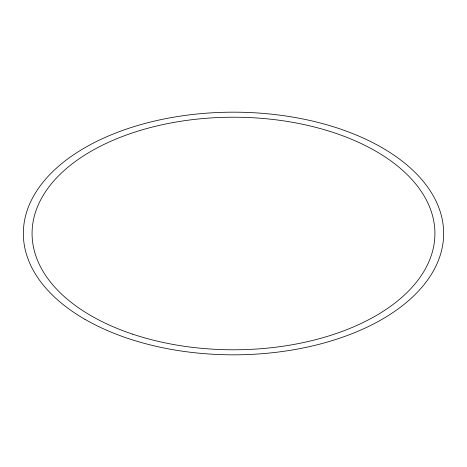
<?xml version="1.0" encoding="UTF-8"?>
<svg xmlns="http://www.w3.org/2000/svg" width="467" height="467" viewBox="0 0 467 467"><rect width="100%" height="100%" fill="white"/><g stroke="black" fill="none" stroke-linecap="round" stroke-linejoin="round"><path stroke-width="0.7" d="M84.901 319.294A210.15 121.327 0 0 0 436.487 264.9A210.15 121.327 0 0 0 179.112 116.306A210.15 121.327 0 0 0 84.901 319.294M132.791 334.209A201.411 116.283 0 0 0 434.911 233.5A201.411 116.283 0 0 0 132.791 132.791A201.411 116.283 0 0 0 132.791 334.209"/></g></svg>
